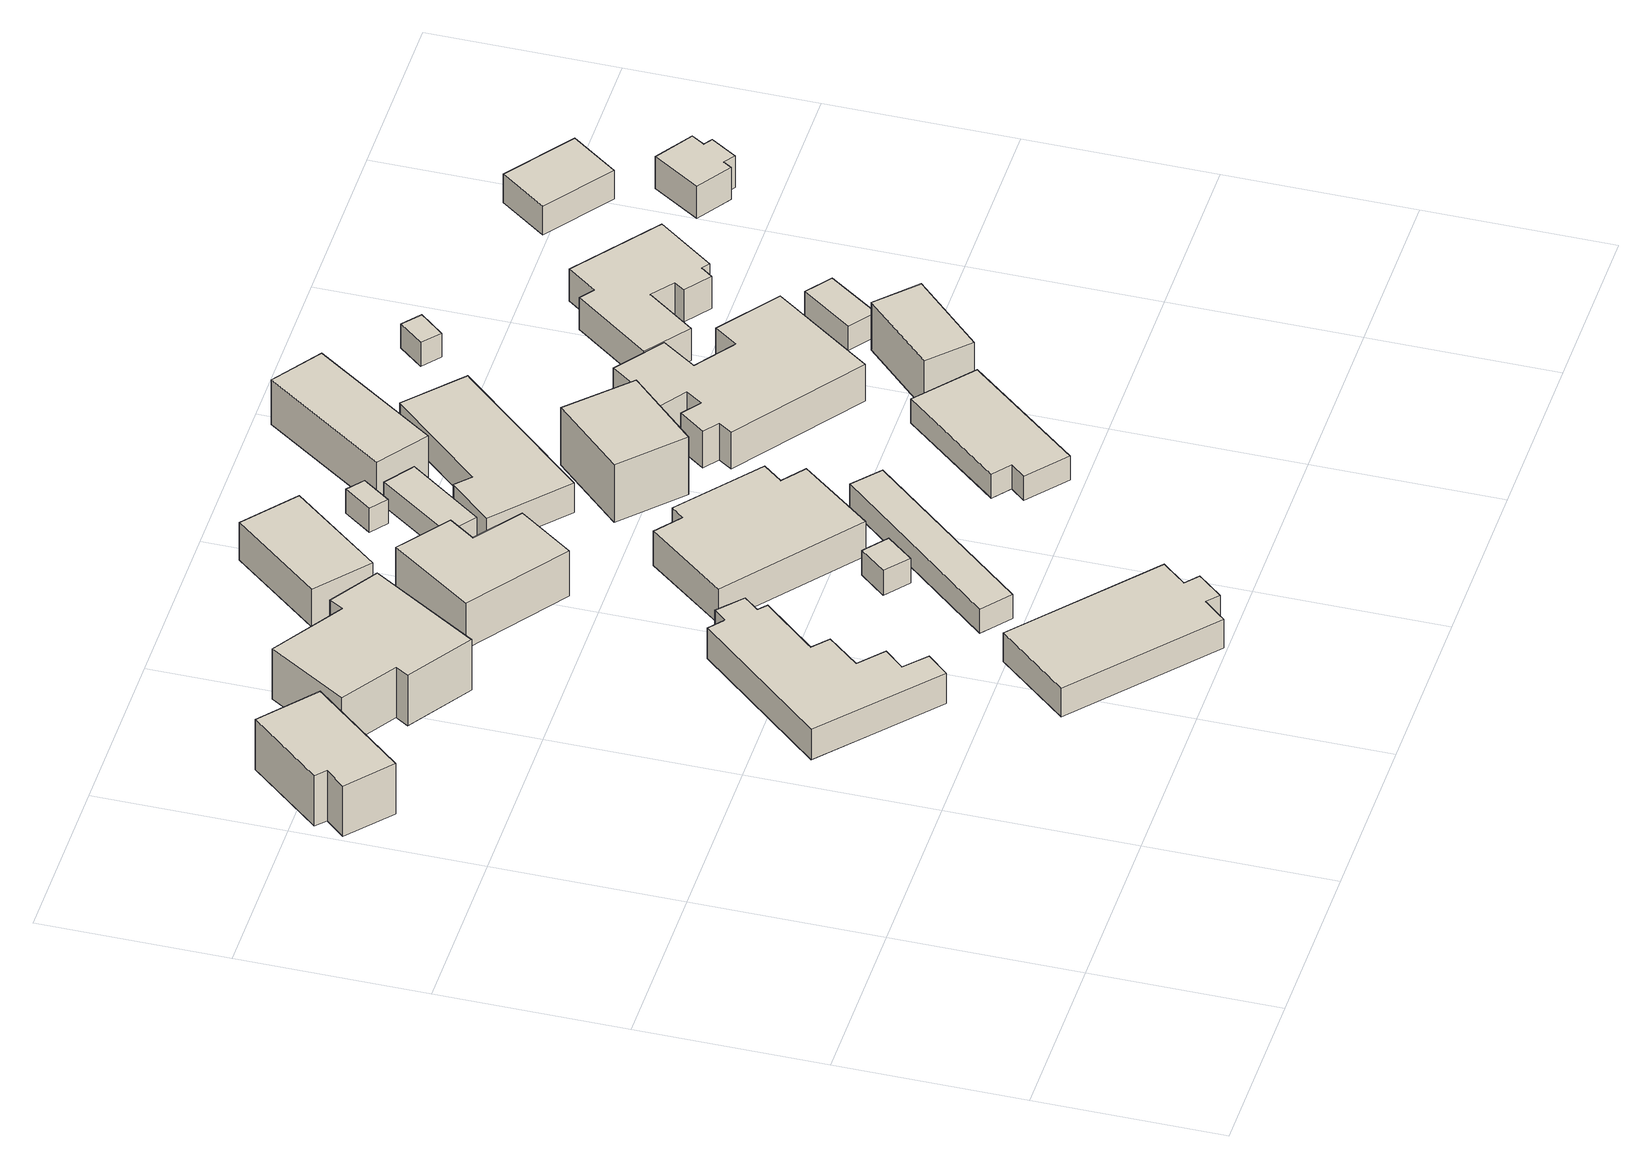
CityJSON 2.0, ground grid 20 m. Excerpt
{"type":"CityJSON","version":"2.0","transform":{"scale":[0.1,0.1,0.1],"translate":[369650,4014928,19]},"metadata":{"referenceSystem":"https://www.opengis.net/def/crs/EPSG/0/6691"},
"CityObjects":{
"building1":{"type":"Building","attributes":{"枝番":1,"利根川水系渡良瀬川洪水浸水想定区域（計画規模）.規模":"L1","利根川水系渡良瀬川洪水浸水想定区域（計画規模）.浸水ランク":"2","利根川水系渡良瀬川洪水浸水想定区域（計画規模）.浸水深":1.41,"利根川水系渡良瀬川洪水浸水想定区域（計画規模）.継続時間":9.2,"利根川水系渡良瀬川洪水浸水想定区域（想定最大規模）.規模":"L2","利根川水系渡良瀬川洪水浸水想定区域（想定最大規模）.浸水ランク":"2","利根川水系渡良瀬川洪水浸水想定区域（想定最大規模）.浸水深":2.98,"利根川水系渡良瀬川洪水浸水想定区域（想定最大規模）.継続時間":25.9,"利根川水系矢場川洪水浸水想定区域（想定最大規模）.規模":"L2","利根川水系矢場川洪水浸水想定区域（想定最大規模）.浸水ランク":"1","利根川水系矢場川洪水浸水想定区域（想定最大規模）.浸水深":0.48,"利根川水系矢場川洪水浸水想定区域（想定最大規模）.継続時間":11.1,"利根川水系多々良川洪水浸水想定区域（計画規模）.規模":"L1","利根川水系多々良川洪水浸水想定区域（計画規模）.浸水ランク":"1","利根川水系多々良川洪水浸水想定区域（計画規模）.浸水深":0.03,"利根川水系多々良川洪水浸水想定区域（想定最大規模）.規模":"L2","利根川水系多々良川洪水浸水想定区域（想定最大規模）.浸水ランク":"1","利根川水系多々良川洪水浸水想定区域（想定最大規模）.浸水深":0.28,"利根川水系多々良川洪水浸水想定区域（想定最大規模）.継続時間":7.3,"利根川水系利根川洪水浸水想定区域（想定最大規模）.規模":"L2","利根川水系利根川洪水浸水想定区域（想定最大規模）.浸水ランク":"2","利根川水系利根川洪水浸水想定区域（想定最大規模）.浸水深":1.24,"usage":"411","measuredHeight":7.4,"BuildingDetails.prefecture":"10","BuildingDetails.city":"10207","BuildingDetails.surveyYear":2016},"geometry":[{"type":"Solid","lod":"1","boundaries":[[[[0,1,2,3,4,5]],[[4,6,7,5]],[[3,8,6,4]],[[2,9,8,3]],[[1,10,9,2]],[[0,11,10,1]],[[5,7,11,0]],[[6,8,9,10,11,7]]]]}]},
"building2":{"type":"Building","attributes":{"枝番":1,"利根川水系渡良瀬川洪水浸水想定区域（計画規模）.規模":"L1","利根川水系渡良瀬川洪水浸水想定区域（計画規模）.浸水ランク":"2","利根川水系渡良瀬川洪水浸水想定区域（計画規模）.浸水深":1.93,"利根川水系渡良瀬川洪水浸水想定区域（計画規模）.継続時間":17.1,"利根川水系渡良瀬川洪水浸水想定区域（想定最大規模）.規模":"L2","利根川水系渡良瀬川洪水浸水想定区域（想定最大規模）.浸水ランク":"3","利根川水系渡良瀬川洪水浸水想定区域（想定最大規模）.浸水深":3.26,"利根川水系渡良瀬川洪水浸水想定区域（想定最大規模）.継続時間":42,"利根川水系矢場川洪水浸水想定区域（想定最大規模）.規模":"L2","利根川水系矢場川洪水浸水想定区域（想定最大規模）.浸水ランク":"2","利根川水系矢場川洪水浸水想定区域（想定最大規模）.浸水深":0.78,"利根川水系矢場川洪水浸水想定区域（想定最大規模）.継続時間":23.9,"利根川水系多々良川洪水浸水想定区域（計画規模）.規模":"L1","利根川水系多々良川洪水浸水想定区域（計画規模）.浸水ランク":"1","利根川水系多々良川洪水浸水想定区域（計画規模）.浸水深":0.13,"利根川水系多々良川洪水浸水想定区域（計画規模）.継続時間":9.9,"利根川水系多々良川洪水浸水想定区域（想定最大規模）.規模":"L2","利根川水系多々良川洪水浸水想定区域（想定最大規模）.浸水ランク":"2","利根川水系多々良川洪水浸水想定区域（想定最大規模）.浸水深":0.58,"利根川水系多々良川洪水浸水想定区域（想定最大規模）.継続時間":21.6,"利根川水系利根川洪水浸水想定区域（想定最大規模）.規模":"L2","利根川水系利根川洪水浸水想定区域（想定最大規模）.浸水ランク":"2","利根川水系利根川洪水浸水想定区域（想定最大規模）.浸水深":1.44,"usage":"411","measuredHeight":6.5,"BuildingDetails.prefecture":"10","BuildingDetails.city":"10207","BuildingDetails.surveyYear":2016},"geometry":[{"type":"Solid","lod":"1","boundaries":[[[[12,13,14,15,16,17,18,19,20,21,22,23,24,25]],[[24,26,27,25]],[[23,28,26,24]],[[22,29,28,23]],[[21,30,29,22]],[[20,31,30,21]],[[19,32,31,20]],[[18,33,32,19]],[[17,34,33,18]],[[16,35,34,17]],[[15,36,35,16]],[[14,37,36,15]],[[13,38,37,14]],[[12,39,38,13]],[[25,27,39,12]],[[26,28,29,30,31,32,33,34,35,36,37,38,39,27]]]]}]},
"building3":{"type":"Building","attributes":{"枝番":1,"利根川水系渡良瀬川洪水浸水想定区域（計画規模）.規模":"L1","利根川水系渡良瀬川洪水浸水想定区域（計画規模）.浸水ランク":"2","利根川水系渡良瀬川洪水浸水想定区域（計画規模）.浸水深":1.58,"利根川水系渡良瀬川洪水浸水想定区域（計画規模）.継続時間":9.2,"利根川水系渡良瀬川洪水浸水想定区域（想定最大規模）.規模":"L2","利根川水系渡良瀬川洪水浸水想定区域（想定最大規模）.浸水ランク":"2","利根川水系渡良瀬川洪水浸水想定区域（想定最大規模）.浸水深":2.97,"利根川水系渡良瀬川洪水浸水想定区域（想定最大規模）.継続時間":25.9,"利根川水系矢場川洪水浸水想定区域（想定最大規模）.規模":"L2","利根川水系矢場川洪水浸水想定区域（想定最大規模）.浸水ランク":"1","利根川水系矢場川洪水浸水想定区域（想定最大規模）.浸水深":0.48,"利根川水系矢場川洪水浸水想定区域（想定最大規模）.継続時間":11.1,"利根川水系多々良川洪水浸水想定区域（計画規模）.規模":"L1","利根川水系多々良川洪水浸水想定区域（計画規模）.浸水ランク":"1","利根川水系多々良川洪水浸水想定区域（計画規模）.浸水深":0.13,"利根川水系多々良川洪水浸水想定区域（想定最大規模）.規模":"L2","利根川水系多々良川洪水浸水想定区域（想定最大規模）.浸水ランク":"1","利根川水系多々良川洪水浸水想定区域（想定最大規模）.浸水深":0.28,"利根川水系多々良川洪水浸水想定区域（想定最大規模）.継続時間":7.3,"利根川水系利根川洪水浸水想定区域（想定最大規模）.規模":"L2","利根川水系利根川洪水浸水想定区域（想定最大規模）.浸水ランク":"2","利根川水系利根川洪水浸水想定区域（想定最大規模）.浸水深":1.14,"usage":"411","measuredHeight":7.8,"BuildingDetails.prefecture":"10","BuildingDetails.city":"10207","BuildingDetails.surveyYear":2016},"geometry":[{"type":"Solid","lod":"1","boundaries":[[[[40,41,42,43,44,45,46,47]],[[46,48,49,47]],[[45,50,48,46]],[[44,51,50,45]],[[43,52,51,44]],[[42,53,52,43]],[[41,54,53,42]],[[40,55,54,41]],[[47,49,55,40]],[[48,50,51,52,53,54,55,49]]]]}]},
"building4":{"type":"Building","attributes":{"枝番":1,"利根川水系渡良瀬川洪水浸水想定区域（計画規模）.規模":"L1","利根川水系渡良瀬川洪水浸水想定区域（計画規模）.浸水ランク":"2","利根川水系渡良瀬川洪水浸水想定区域（計画規模）.浸水深":2.02,"利根川水系渡良瀬川洪水浸水想定区域（計画規模）.継続時間":17.1,"利根川水系渡良瀬川洪水浸水想定区域（想定最大規模）.規模":"L2","利根川水系渡良瀬川洪水浸水想定区域（想定最大規模）.浸水ランク":"3","利根川水系渡良瀬川洪水浸水想定区域（想定最大規模）.浸水深":3.45,"利根川水系渡良瀬川洪水浸水想定区域（想定最大規模）.継続時間":42,"利根川水系矢場川洪水浸水想定区域（想定最大規模）.規模":"L2","利根川水系矢場川洪水浸水想定区域（想定最大規模）.浸水ランク":"2","利根川水系矢場川洪水浸水想定区域（想定最大規模）.浸水深":0.98,"利根川水系矢場川洪水浸水想定区域（想定最大規模）.継続時間":23.9,"利根川水系多々良川洪水浸水想定区域（計画規模）.規模":"L1","利根川水系多々良川洪水浸水想定区域（計画規模）.浸水ランク":"1","利根川水系多々良川洪水浸水想定区域（計画規模）.浸水深":0.33,"利根川水系多々良川洪水浸水想定区域（計画規模）.継続時間":9.9,"利根川水系多々良川洪水浸水想定区域（想定最大規模）.規模":"L2","利根川水系多々良川洪水浸水想定区域（想定最大規模）.浸水ランク":"2","利根川水系多々良川洪水浸水想定区域（想定最大規模）.浸水深":0.79,"利根川水系多々良川洪水浸水想定区域（想定最大規模）.継続時間":21.6,"利根川水系利根川洪水浸水想定区域（想定最大規模）.規模":"L2","利根川水系利根川洪水浸水想定区域（想定最大規模）.浸水ランク":"2","利根川水系利根川洪水浸水想定区域（想定最大規模）.浸水深":1.74,"usage":"451","measuredHeight":4.9,"BuildingDetails.prefecture":"10","BuildingDetails.city":"10207","BuildingDetails.surveyYear":2016},"geometry":[{"type":"Solid","lod":"1","boundaries":[[[[56,57,58,59,60,61,62,63]],[[62,64,65,63]],[[61,66,64,62]],[[60,67,66,61]],[[59,68,67,60]],[[58,69,68,59]],[[57,70,69,58]],[[56,71,70,57]],[[63,65,71,56]],[[64,66,67,68,69,70,71,65]]]]}]},
"building5":{"type":"Building","attributes":{"枝番":1,"利根川水系渡良瀬川洪水浸水想定区域（計画規模）.規模":"L1","利根川水系渡良瀬川洪水浸水想定区域（計画規模）.浸水ランク":"2","利根川水系渡良瀬川洪水浸水想定区域（計画規模）.浸水深":1.68,"利根川水系渡良瀬川洪水浸水想定区域（計画規模）.継続時間":8.1,"利根川水系渡良瀬川洪水浸水想定区域（想定最大規模）.規模":"L2","利根川水系渡良瀬川洪水浸水想定区域（想定最大規模）.浸水ランク":"3","利根川水系渡良瀬川洪水浸水想定区域（想定最大規模）.浸水深":3.07,"利根川水系渡良瀬川洪水浸水想定区域（想定最大規模）.継続時間":22.2,"利根川水系矢場川洪水浸水想定区域（想定最大規模）.規模":"L2","利根川水系矢場川洪水浸水想定区域（想定最大規模）.浸水ランク":"2","利根川水系矢場川洪水浸水想定区域（想定最大規模）.浸水深":0.57,"利根川水系矢場川洪水浸水想定区域（想定最大規模）.継続時間":8.1,"利根川水系多々良川洪水浸水想定区域（計画規模）.規模":"L1","利根川水系多々良川洪水浸水想定区域（想定最大規模）.規模":"L2","利根川水系多々良川洪水浸水想定区域（想定最大規模）.浸水ランク":"1","利根川水系多々良川洪水浸水想定区域（想定最大規模）.浸水深":0.39,"利根川水系多々良川洪水浸水想定区域（想定最大規模）.継続時間":1.5,"利根川水系利根川洪水浸水想定区域（想定最大規模）.規模":"L2","利根川水系利根川洪水浸水想定区域（想定最大規模）.浸水ランク":"2","利根川水系利根川洪水浸水想定区域（想定最大規模）.浸水深":1.04,"BuildingDetails.prefecture":"10","BuildingDetails.city":"10207"},"geometry":[{"type":"Solid","lod":"1","boundaries":[[[[72,73,74,75]],[[74,76,77,75]],[[73,78,76,74]],[[72,79,78,73]],[[75,77,79,72]],[[76,78,79,77]]]]}]},
"building6":{"type":"Building","attributes":{"枝番":1,"利根川水系渡良瀬川洪水浸水想定区域（計画規模）.規模":"L1","利根川水系渡良瀬川洪水浸水想定区域（計画規模）.浸水ランク":"2","利根川水系渡良瀬川洪水浸水想定区域（計画規模）.浸水深":1.82,"利根川水系渡良瀬川洪水浸水想定区域（計画規模）.継続時間":8.1,"利根川水系渡良瀬川洪水浸水想定区域（想定最大規模）.規模":"L2","利根川水系渡良瀬川洪水浸水想定区域（想定最大規模）.浸水ランク":"3","利根川水系渡良瀬川洪水浸水想定区域（想定最大規模）.浸水深":3.17,"利根川水系渡良瀬川洪水浸水想定区域（想定最大規模）.継続時間":22.2,"利根川水系矢場川洪水浸水想定区域（想定最大規模）.規模":"L2","利根川水系矢場川洪水浸水想定区域（想定最大規模）.浸水ランク":"2","利根川水系矢場川洪水浸水想定区域（想定最大規模）.浸水深":0.68,"利根川水系矢場川洪水浸水想定区域（想定最大規模）.継続時間":8.1,"利根川水系多々良川洪水浸水想定区域（計画規模）.規模":"L1","利根川水系多々良川洪水浸水想定区域（計画規模）.浸水ランク":"1","利根川水系多々良川洪水浸水想定区域（計画規模）.浸水深":0.03,"利根川水系多々良川洪水浸水想定区域（想定最大規模）.規模":"L2","利根川水系多々良川洪水浸水想定区域（想定最大規模）.浸水ランク":"1","利根川水系多々良川洪水浸水想定区域（想定最大規模）.浸水深":0.49,"利根川水系多々良川洪水浸水想定区域（想定最大規模）.継続時間":1.5,"利根川水系利根川洪水浸水想定区域（想定最大規模）.規模":"L2","利根川水系利根川洪水浸水想定区域（想定最大規模）.浸水ランク":"2","利根川水系利根川洪水浸水想定区域（想定最大規模）.浸水深":1.24,"usage":"451","measuredHeight":6.2,"BuildingDetails.prefecture":"10","BuildingDetails.city":"10207","BuildingDetails.surveyYear":2016},"geometry":[{"type":"Solid","lod":"1","boundaries":[[[[80,81,82,83,84,85]],[[84,86,87,85]],[[83,88,86,84]],[[82,89,88,83]],[[81,90,89,82]],[[80,91,90,81]],[[85,87,91,80]],[[86,88,89,90,91,87]]]]}]},
"building7":{"type":"Building","attributes":{"枝番":1,"利根川水系渡良瀬川洪水浸水想定区域（計画規模）.規模":"L1","利根川水系渡良瀬川洪水浸水想定区域（計画規模）.浸水ランク":"2","利根川水系渡良瀬川洪水浸水想定区域（計画規模）.浸水深":2.33,"利根川水系渡良瀬川洪水浸水想定区域（計画規模）.継続時間":17.1,"利根川水系渡良瀬川洪水浸水想定区域（想定最大規模）.規模":"L2","利根川水系渡良瀬川洪水浸水想定区域（想定最大規模）.浸水ランク":"3","利根川水系渡良瀬川洪水浸水想定区域（想定最大規模）.浸水深":3.55,"利根川水系渡良瀬川洪水浸水想定区域（想定最大規模）.継続時間":42,"利根川水系矢場川洪水浸水想定区域（想定最大規模）.規模":"L2","利根川水系矢場川洪水浸水想定区域（想定最大規模）.浸水ランク":"2","利根川水系矢場川洪水浸水想定区域（想定最大規模）.浸水深":1.08,"利根川水系矢場川洪水浸水想定区域（想定最大規模）.継続時間":23.9,"利根川水系多々良川洪水浸水想定区域（計画規模）.規模":"L1","利根川水系多々良川洪水浸水想定区域（計画規模）.浸水ランク":"1","利根川水系多々良川洪水浸水想定区域（計画規模）.浸水深":0.43,"利根川水系多々良川洪水浸水想定区域（計画規模）.継続時間":9.9,"利根川水系多々良川洪水浸水想定区域（想定最大規模）.規模":"L2","利根川水系多々良川洪水浸水想定区域（想定最大規模）.浸水ランク":"2","利根川水系多々良川洪水浸水想定区域（想定最大規模）.浸水深":0.89,"利根川水系多々良川洪水浸水想定区域（想定最大規模）.継続時間":21.6,"利根川水系利根川洪水浸水想定区域（想定最大規模）.規模":"L2","利根川水系利根川洪水浸水想定区域（想定最大規模）.浸水ランク":"2","利根川水系利根川洪水浸水想定区域（想定最大規模）.浸水深":1.44,"usage":"411","measuredHeight":3.3,"BuildingDetails.prefecture":"10","BuildingDetails.city":"10207","BuildingDetails.surveyYear":2016},"geometry":[{"type":"Solid","lod":"1","boundaries":[[[[92,93,94,95]],[[94,96,97,95]],[[93,98,96,94]],[[92,99,98,93]],[[95,97,99,92]],[[96,98,99,97]]]]}]},
"building8":{"type":"Building","attributes":{"枝番":1,"利根川水系渡良瀬川洪水浸水想定区域（計画規模）.規模":"L1","利根川水系渡良瀬川洪水浸水想定区域（計画規模）.浸水ランク":"2","利根川水系渡良瀬川洪水浸水想定区域（計画規模）.浸水深":1.57,"利根川水系渡良瀬川洪水浸水想定区域（計画規模）.継続時間":7.4,"利根川水系渡良瀬川洪水浸水想定区域（想定最大規模）.規模":"L2","利根川水系渡良瀬川洪水浸水想定区域（想定最大規模）.浸水ランク":"2","利根川水系渡良瀬川洪水浸水想定区域（想定最大規模）.浸水深":2.97,"利根川水系渡良瀬川洪水浸水想定区域（想定最大規模）.継続時間":20.6,"利根川水系矢場川洪水浸水想定区域（想定最大規模）.規模":"L2","利根川水系矢場川洪水浸水想定区域（想定最大規模）.浸水ランク":"1","利根川水系矢場川洪水浸水想定区域（想定最大規模）.浸水深":0.48,"利根川水系矢場川洪水浸水想定区域（想定最大規模）.継続時間":5.3,"利根川水系多々良川洪水浸水想定区域（計画規模）.規模":"L1","利根川水系多々良川洪水浸水想定区域（想定最大規模）.規模":"L2","利根川水系多々良川洪水浸水想定区域（想定最大規模）.浸水ランク":"1","利根川水系多々良川洪水浸水想定区域（想定最大規模）.浸水深":0.28,"利根川水系利根川洪水浸水想定区域（想定最大規模）.規模":"L2","利根川水系利根川洪水浸水想定区域（想定最大規模）.浸水ランク":"2","利根川水系利根川洪水浸水想定区域（想定最大規模）.浸水深":1.14,"usage":"411","measuredHeight":6.2,"BuildingDetails.prefecture":"10","BuildingDetails.city":"10207","BuildingDetails.surveyYear":2016},"geometry":[{"type":"Solid","lod":"1","boundaries":[[[[100,101,102,103]],[[102,104,105,103]],[[101,106,104,102]],[[100,107,106,101]],[[103,105,107,100]],[[104,106,107,105]]]]}]},
"building9":{"type":"Building","attributes":{"枝番":1,"利根川水系渡良瀬川洪水浸水想定区域（計画規模）.規模":"L1","利根川水系渡良瀬川洪水浸水想定区域（計画規模）.浸水ランク":"2","利根川水系渡良瀬川洪水浸水想定区域（計画規模）.浸水深":2,"利根川水系渡良瀬川洪水浸水想定区域（計画規模）.継続時間":6.3,"利根川水系渡良瀬川洪水浸水想定区域（想定最大規模）.規模":"L2","利根川水系渡良瀬川洪水浸水想定区域（想定最大規模）.浸水ランク":"3","利根川水系渡良瀬川洪水浸水想定区域（想定最大規模）.浸水深":3.35,"利根川水系渡良瀬川洪水浸水想定区域（想定最大規模）.継続時間":17.8,"利根川水系矢場川洪水浸水想定区域（想定最大規模）.規模":"L2","利根川水系矢場川洪水浸水想定区域（想定最大規模）.浸水ランク":"2","利根川水系矢場川洪水浸水想定区域（想定最大規模）.浸水深":0.88,"利根川水系多々良川洪水浸水想定区域（計画規模）.規模":"L1","利根川水系多々良川洪水浸水想定区域（計画規模）.浸水ランク":"1","利根川水系多々良川洪水浸水想定区域（計画規模）.浸水深":0.23,"利根川水系多々良川洪水浸水想定区域（計画規模）.継続時間":9.9,"利根川水系多々良川洪水浸水想定区域（想定最大規模）.規模":"L2","利根川水系多々良川洪水浸水想定区域（想定最大規模）.浸水ランク":"2","利根川水系多々良川洪水浸水想定区域（想定最大規模）.浸水深":0.69,"利根川水系利根川洪水浸水想定区域（想定最大規模）.規模":"L2","利根川水系利根川洪水浸水想定区域（想定最大規模）.浸水ランク":"2","利根川水系利根川洪水浸水想定区域（想定最大規模）.浸水深":1.34,"usage":"411","BuildingDetails.prefecture":"10","BuildingDetails.city":"10207","BuildingDetails.surveyYear":2016},"geometry":[{"type":"Solid","lod":"1","boundaries":[[[[108,109,110,111]],[[110,112,113,111]],[[109,114,112,110]],[[108,115,114,109]],[[111,113,115,108]],[[112,114,115,113]]]]}]},
"building10":{"type":"Building","attributes":{"枝番":1,"利根川水系渡良瀬川洪水浸水想定区域（計画規模）.規模":"L1","利根川水系渡良瀬川洪水浸水想定区域（計画規模）.浸水ランク":"2","利根川水系渡良瀬川洪水浸水想定区域（計画規模）.浸水深":2,"利根川水系渡良瀬川洪水浸水想定区域（計画規模）.継続時間":9.4,"利根川水系渡良瀬川洪水浸水想定区域（想定最大規模）.規模":"L2","利根川水系渡良瀬川洪水浸水想定区域（想定最大規模）.浸水ランク":"3","利根川水系渡良瀬川洪水浸水想定区域（想定最大規模）.浸水深":3.26,"利根川水系渡良瀬川洪水浸水想定区域（想定最大規模）.継続時間":26.3,"利根川水系矢場川洪水浸水想定区域（想定最大規模）.規模":"L2","利根川水系矢場川洪水浸水想定区域（想定最大規模）.浸水ランク":"2","利根川水系矢場川洪水浸水想定区域（想定最大規模）.浸水深":0.78,"利根川水系矢場川洪水浸水想定区域（想定最大規模）.継続時間":11.3,"利根川水系多々良川洪水浸水想定区域（計画規模）.規模":"L1","利根川水系多々良川洪水浸水想定区域（計画規模）.浸水ランク":"1","利根川水系多々良川洪水浸水想定区域（計画規模）.浸水深":0.13,"利根川水系多々良川洪水浸水想定区域（想定最大規模）.規模":"L2","利根川水系多々良川洪水浸水想定区域（想定最大規模）.浸水ランク":"2","利根川水系多々良川洪水浸水想定区域（想定最大規模）.浸水深":0.58,"利根川水系多々良川洪水浸水想定区域（想定最大規模）.継続時間":7.7,"利根川水系利根川洪水浸水想定区域（想定最大規模）.規模":"L2","利根川水系利根川洪水浸水想定区域（想定最大規模）.浸水ランク":"2","利根川水系利根川洪水浸水想定区域（想定最大規模）.浸水深":1.34,"usage":"411","measuredHeight":6,"BuildingDetails.prefecture":"10","BuildingDetails.city":"10207","BuildingDetails.surveyYear":2016},"geometry":[{"type":"Solid","lod":"1","boundaries":[[[[116,117,118,119,120,121,122,123]],[[122,124,125,123]],[[121,126,124,122]],[[120,127,126,121]],[[119,128,127,120]],[[118,129,128,119]],[[117,130,129,118]],[[116,131,130,117]],[[123,125,131,116]],[[124,126,127,128,129,130,131,125]]]]}]},
"building11":{"type":"Building","attributes":{"枝番":1,"利根川水系渡良瀬川洪水浸水想定区域（計画規模）.規模":"L1","利根川水系渡良瀬川洪水浸水想定区域（計画規模）.浸水ランク":"2","利根川水系渡良瀬川洪水浸水想定区域（計画規模）.浸水深":1.64,"利根川水系渡良瀬川洪水浸水想定区域（計画規模）.継続時間":8.1,"利根川水系渡良瀬川洪水浸水想定区域（想定最大規模）.規模":"L2","利根川水系渡良瀬川洪水浸水想定区域（想定最大規模）.浸水ランク":"2","利根川水系渡良瀬川洪水浸水想定区域（想定最大規模）.浸水深":2.96,"利根川水系渡良瀬川洪水浸水想定区域（想定最大規模）.継続時間":22.2,"利根川水系矢場川洪水浸水想定区域（想定最大規模）.規模":"L2","利根川水系矢場川洪水浸水想定区域（想定最大規模）.浸水ランク":"1","利根川水系矢場川洪水浸水想定区域（想定最大規模）.浸水深":0.48,"利根川水系矢場川洪水浸水想定区域（想定最大規模）.継続時間":8.1,"利根川水系多々良川洪水浸水想定区域（計画規模）.規模":"L1","利根川水系多々良川洪水浸水想定区域（想定最大規模）.規模":"L2","利根川水系多々良川洪水浸水想定区域（想定最大規模）.浸水ランク":"1","利根川水系多々良川洪水浸水想定区域（想定最大規模）.浸水深":0.28,"利根川水系多々良川洪水浸水想定区域（想定最大規模）.継続時間":1.5,"利根川水系利根川洪水浸水想定区域（想定最大規模）.規模":"L2","利根川水系利根川洪水浸水想定区域（想定最大規模）.浸水ランク":"2","利根川水系利根川洪水浸水想定区域（想定最大規模）.浸水深":1.04,"usage":"411","measuredHeight":3.1,"BuildingDetails.prefecture":"10","BuildingDetails.city":"10207","BuildingDetails.surveyYear":2016},"geometry":[{"type":"Solid","lod":"1","boundaries":[[[[132,133,134,135]],[[134,136,137,135]],[[133,138,136,134]],[[132,139,138,133]],[[135,137,139,132]],[[136,138,139,137]]]]}]},
"building12":{"type":"Building","attributes":{"枝番":1,"利根川水系渡良瀬川洪水浸水想定区域（計画規模）.規模":"L1","利根川水系渡良瀬川洪水浸水想定区域（計画規模）.浸水ランク":"2","利根川水系渡良瀬川洪水浸水想定区域（計画規模）.浸水深":1.93,"利根川水系渡良瀬川洪水浸水想定区域（計画規模）.継続時間":7.4,"利根川水系渡良瀬川洪水浸水想定区域（想定最大規模）.規模":"L2","利根川水系渡良瀬川洪水浸水想定区域（想定最大規模）.浸水ランク":"3","利根川水系渡良瀬川洪水浸水想定区域（想定最大規模）.浸水深":3.26,"利根川水系渡良瀬川洪水浸水想定区域（想定最大規模）.継続時間":20.6,"利根川水系矢場川洪水浸水想定区域（想定最大規模）.規模":"L2","利根川水系矢場川洪水浸水想定区域（想定最大規模）.浸水ランク":"2","利根川水系矢場川洪水浸水想定区域（想定最大規模）.浸水深":0.78,"利根川水系矢場川洪水浸水想定区域（想定最大規模）.継続時間":5.3,"利根川水系多々良川洪水浸水想定区域（想定最大規模）.規模":"L2","利根川水系多々良川洪水浸水想定区域（想定最大規模）.浸水ランク":"2","利根川水系多々良川洪水浸水想定区域（想定最大規模）.浸水深":0.58,"利根川水系利根川洪水浸水想定区域（想定最大規模）.規模":"L2","利根川水系利根川洪水浸水想定区域（想定最大規模）.浸水ランク":"2","利根川水系利根川洪水浸水想定区域（想定最大規模）.浸水深":1.34,"usage":"411","BuildingDetails.prefecture":"10","BuildingDetails.city":"10207","BuildingDetails.surveyYear":2016},"geometry":[{"type":"Solid","lod":"1","boundaries":[[[[140,141,142,143]],[[142,144,145,143]],[[141,146,144,142]],[[140,147,146,141]],[[143,145,147,140]],[[144,146,147,145]]]]}]},
"building13":{"type":"Building","attributes":{"枝番":1,"利根川水系渡良瀬川洪水浸水想定区域（計画規模）.規模":"L1","利根川水系渡良瀬川洪水浸水想定区域（計画規模）.浸水ランク":"2","利根川水系渡良瀬川洪水浸水想定区域（計画規模）.浸水深":1.87,"利根川水系渡良瀬川洪水浸水想定区域（計画規模）.継続時間":7.7,"利根川水系渡良瀬川洪水浸水想定区域（想定最大規模）.規模":"L2","利根川水系渡良瀬川洪水浸水想定区域（想定最大規模）.浸水ランク":"3","利根川水系渡良瀬川洪水浸水想定区域（想定最大規模）.浸水深":3.16,"利根川水系渡良瀬川洪水浸水想定区域（想定最大規模）.継続時間":20.9,"利根川水系矢場川洪水浸水想定区域（想定最大規模）.規模":"L2","利根川水系矢場川洪水浸水想定区域（想定最大規模）.浸水ランク":"2","利根川水系矢場川洪水浸水想定区域（想定最大規模）.浸水深":0.68,"利根川水系矢場川洪水浸水想定区域（想定最大規模）.継続時間":5.8,"利根川水系多々良川洪水浸水想定区域（計画規模）.規模":"L1","利根川水系多々良川洪水浸水想定区域（想定最大規模）.規模":"L2","利根川水系多々良川洪水浸水想定区域（想定最大規模）.浸水ランク":"1","利根川水系多々良川洪水浸水想定区域（想定最大規模）.浸水深":0.49,"利根川水系利根川洪水浸水想定区域（想定最大規模）.規模":"L2","利根川水系利根川洪水浸水想定区域（想定最大規模）.浸水ランク":"2","利根川水系利根川洪水浸水想定区域（想定最大規模）.浸水深":0.837,"usage":"411","measuredHeight":8,"BuildingDetails.prefecture":"10","BuildingDetails.city":"10207","BuildingDetails.surveyYear":2016},"geometry":[{"type":"Solid","lod":"1","boundaries":[[[[148,149,150,151]],[[150,152,153,151]],[[149,154,152,150]],[[148,155,154,149]],[[151,153,155,148]],[[152,154,155,153]]]]}]},
"building14":{"type":"Building","attributes":{"枝番":1,"利根川水系渡良瀬川洪水浸水想定区域（計画規模）.規模":"L1","利根川水系渡良瀬川洪水浸水想定区域（計画規模）.浸水ランク":"2","利根川水系渡良瀬川洪水浸水想定区域（計画規模）.浸水深":1.77,"利根川水系渡良瀬川洪水浸水想定区域（計画規模）.継続時間":7.7,"利根川水系渡良瀬川洪水浸水想定区域（想定最大規模）.規模":"L2","利根川水系渡良瀬川洪水浸水想定区域（想定最大規模）.浸水ランク":"3","利根川水系渡良瀬川洪水浸水想定区域（想定最大規模）.浸水深":3.06,"利根川水系渡良瀬川洪水浸水想定区域（想定最大規模）.継続時間":20.9,"利根川水系矢場川洪水浸水想定区域（想定最大規模）.規模":"L2","利根川水系矢場川洪水浸水想定区域（想定最大規模）.浸水ランク":"2","利根川水系矢場川洪水浸水想定区域（想定最大規模）.浸水深":0.57,"利根川水系矢場川洪水浸水想定区域（想定最大規模）.継続時間":5.8,"利根川水系多々良川洪水浸水想定区域（計画規模）.規模":"L1","利根川水系多々良川洪水浸水想定区域（想定最大規模）.規模":"L2","利根川水系多々良川洪水浸水想定区域（想定最大規模）.浸水ランク":"1","利根川水系多々良川洪水浸水想定区域（想定最大規模）.浸水深":0.39,"利根川水系利根川洪水浸水想定区域（想定最大規模）.規模":"L2","利根川水系利根川洪水浸水想定区域（想定最大規模）.浸水ランク":"2","利根川水系利根川洪水浸水想定区域（想定最大規模）.浸水深":1.14,"usage":"411","measuredHeight":4.2,"BuildingDetails.prefecture":"10","BuildingDetails.city":"10207","BuildingDetails.surveyYear":2016},"geometry":[{"type":"Solid","lod":"1","boundaries":[[[[156,157,158,159,160,161]],[[160,162,163,161]],[[159,164,162,160]],[[158,165,164,159]],[[157,166,165,158]],[[156,167,166,157]],[[161,163,167,156]],[[162,164,165,166,167,163]]]]}]},
"building15":{"type":"Building","attributes":{"枝番":1,"利根川水系渡良瀬川洪水浸水想定区域（計画規模）.規模":"L1","利根川水系渡良瀬川洪水浸水想定区域（計画規模）.浸水ランク":"2","利根川水系渡良瀬川洪水浸水想定区域（計画規模）.浸水深":1.56,"利根川水系渡良瀬川洪水浸水想定区域（計画規模）.継続時間":6.4,"利根川水系渡良瀬川洪水浸水想定区域（想定最大規模）.規模":"L2","利根川水系渡良瀬川洪水浸水想定区域（想定最大規模）.浸水ランク":"2","利根川水系渡良瀬川洪水浸水想定区域（想定最大規模）.浸水深":2.86,"利根川水系渡良瀬川洪水浸水想定区域（想定最大規模）.継続時間":18,"利根川水系矢場川洪水浸水想定区域（想定最大規模）.規模":"L2","利根川水系矢場川洪水浸水想定区域（想定最大規模）.浸水ランク":"1","利根川水系矢場川洪水浸水想定区域（想定最大規模）.浸水深":0.38,"利根川水系多々良川洪水浸水想定区域（計画規模）.規模":"L1","利根川水系多々良川洪水浸水想定区域（想定最大規模）.規模":"L2","利根川水系多々良川洪水浸水想定区域（想定最大規模）.浸水ランク":"1","利根川水系多々良川洪水浸水想定区域（想定最大規模）.浸水深":0.19,"利根川水系利根川洪水浸水想定区域（想定最大規模）.規模":"L2","利根川水系利根川洪水浸水想定区域（想定最大規模）.浸水ランク":"2","利根川水系利根川洪水浸水想定区域（想定最大規模）.浸水深":1.04,"usage":"411","measuredHeight":6.2,"BuildingDetails.prefecture":"10","BuildingDetails.city":"10207","BuildingDetails.surveyYear":2016},"geometry":[{"type":"Solid","lod":"1","boundaries":[[[[168,169,170,171]],[[170,172,173,171]],[[169,174,172,170]],[[168,175,174,169]],[[171,173,175,168]],[[172,174,175,173]]]]}]},
"building16":{"type":"Building","attributes":{"枝番":1,"利根川水系渡良瀬川洪水浸水想定区域（計画規模）.規模":"L1","利根川水系渡良瀬川洪水浸水想定区域（計画規模）.浸水ランク":"2","利根川水系渡良瀬川洪水浸水想定区域（計画規模）.浸水深":2.14,"利根川水系渡良瀬川洪水浸水想定区域（計画規模）.継続時間":6.3,"利根川水系渡良瀬川洪水浸水想定区域（想定最大規模）.規模":"L2","利根川水系渡良瀬川洪水浸水想定区域（想定最大規模）.浸水ランク":"3","利根川水系渡良瀬川洪水浸水想定区域（想定最大規模）.浸水深":3.35,"利根川水系渡良瀬川洪水浸水想定区域（想定最大規模）.継続時間":17.8,"利根川水系矢場川洪水浸水想定区域（想定最大規模）.規模":"L2","利根川水系矢場川洪水浸水想定区域（想定最大規模）.浸水ランク":"2","利根川水系矢場川洪水浸水想定区域（想定最大規模）.浸水深":0.88,"利根川水系多々良川洪水浸水想定区域（計画規模）.規模":"L1","利根川水系多々良川洪水浸水想定区域（計画規模）.浸水ランク":"1","利根川水系多々良川洪水浸水想定区域（計画規模）.浸水深":0.23,"利根川水系多々良川洪水浸水想定区域（想定最大規模）.規模":"L2","利根川水系多々良川洪水浸水想定区域（想定最大規模）.浸水ランク":"2","利根川水系多々良川洪水浸水想定区域（想定最大規模）.浸水深":0.69,"利根川水系利根川洪水浸水想定区域（想定最大規模）.規模":"L2","利根川水系利根川洪水浸水想定区域（想定最大規模）.浸水ランク":"2","利根川水系利根川洪水浸水想定区域（想定最大規模）.浸水深":1.44,"usage":"411","measuredHeight":4.7,"BuildingDetails.prefecture":"10","BuildingDetails.city":"10207","BuildingDetails.surveyYear":2016},"geometry":[{"type":"Solid","lod":"1","boundaries":[[[[176,177,178,179,180,181]],[[180,182,183,181]],[[179,184,182,180]],[[178,185,184,179]],[[177,186,185,178]],[[176,187,186,177]],[[181,183,187,176]],[[182,184,185,186,187,183]]]]}]},
"building17":{"type":"Building","attributes":{"枝番":1,"利根川水系渡良瀬川洪水浸水想定区域（計画規模）.規模":"L1","利根川水系渡良瀬川洪水浸水想定区域（計画規模）.浸水ランク":"2","利根川水系渡良瀬川洪水浸水想定区域（計画規模）.浸水深":2,"利根川水系渡良瀬川洪水浸水想定区域（計画規模）.継続時間":8.5,"利根川水系渡良瀬川洪水浸水想定区域（想定最大規模）.規模":"L2","利根川水系渡良瀬川洪水浸水想定区域（想定最大規模）.浸水ランク":"3","利根川水系渡良瀬川洪水浸水想定区域（想定最大規模）.浸水深":3.15,"利根川水系渡良瀬川洪水浸水想定区域（想定最大規模）.継続時間":22.8,"利根川水系矢場川洪水浸水想定区域（想定最大規模）.規模":"L2","利根川水系矢場川洪水浸水想定区域（想定最大規模）.浸水ランク":"2","利根川水系矢場川洪水浸水想定区域（想定最大規模）.浸水深":0.68,"利根川水系矢場川洪水浸水想定区域（想定最大規模）.継続時間":8.8,"利根川水系多々良川洪水浸水想定区域（計画規模）.規模":"L1","利根川水系多々良川洪水浸水想定区域（計画規模）.浸水ランク":"1","利根川水系多々良川洪水浸水想定区域（計画規模）.浸水深":0.03,"利根川水系多々良川洪水浸水想定区域（想定最大規模）.規模":"L2","利根川水系多々良川洪水浸水想定区域（想定最大規模）.浸水ランク":"1","利根川水系多々良川洪水浸水想定区域（想定最大規模）.浸水深":0.49,"利根川水系多々良川洪水浸水想定区域（想定最大規模）.継続時間":3.2,"利根川水系利根川洪水浸水想定区域（想定最大規模）.規模":"L2","利根川水系利根川洪水浸水想定区域（想定最大規模）.浸水ランク":"2","利根川水系利根川洪水浸水想定区域（想定最大規模）.浸水深":1.34,"usage":"411","measuredHeight":6.8,"BuildingDetails.prefecture":"10","BuildingDetails.city":"10207","BuildingDetails.surveyYear":2016},"geometry":[{"type":"Solid","lod":"1","boundaries":[[[[188,189,190,191,192,193,194,195,196,197,198,199,200,201]],[[200,202,203,201]],[[199,204,202,200]],[[198,205,204,199]],[[197,206,205,198]],[[196,207,206,197]],[[195,208,207,196]],[[194,209,208,195]],[[193,210,209,194]],[[192,211,210,193]],[[191,212,211,192]],[[190,213,212,191]],[[189,214,213,190]],[[188,215,214,189]],[[201,203,215,188]],[[202,204,205,206,207,208,209,210,211,212,213,214,215,203]]]]}]},
"building18":{"type":"Building","attributes":{"枝番":1,"利根川水系渡良瀬川洪水浸水想定区域（計画規模）.規模":"L1","利根川水系渡良瀬川洪水浸水想定区域（計画規模）.浸水ランク":"2","利根川水系渡良瀬川洪水浸水想定区域（計画規模）.浸水深":1.87,"利根川水系渡良瀬川洪水浸水想定区域（計画規模）.継続時間":7.8,"利根川水系渡良瀬川洪水浸水想定区域（想定最大規模）.規模":"L2","利根川水系渡良瀬川洪水浸水想定区域（想定最大規模）.浸水ランク":"3","利根川水系渡良瀬川洪水浸水想定区域（想定最大規模）.浸水深":3.05,"利根川水系渡良瀬川洪水浸水想定区域（想定最大規模）.継続時間":20.9,"利根川水系矢場川洪水浸水想定区域（想定最大規模）.規模":"L2","利根川水系矢場川洪水浸水想定区域（想定最大規模）.浸水ランク":"2","利根川水系矢場川洪水浸水想定区域（想定最大規模）.浸水深":0.57,"利根川水系矢場川洪水浸水想定区域（想定最大規模）.継続時間":5.7,"利根川水系多々良川洪水浸水想定区域（計画規模）.規模":"L1","利根川水系多々良川洪水浸水想定区域（計画規模）.浸水ランク":"1","利根川水系多々良川洪水浸水想定区域（計画規模）.浸水深":0.13,"利根川水系多々良川洪水浸水想定区域（想定最大規模）.規模":"L2","利根川水系多々良川洪水浸水想定区域（想定最大規模）.浸水ランク":"1","利根川水系多々良川洪水浸水想定区域（想定最大規模）.浸水深":0.39,"利根川水系利根川洪水浸水想定区域（想定最大規模）.規模":"L2","利根川水系利根川洪水浸水想定区域（想定最大規模）.浸水ランク":"2","利根川水系利根川洪水浸水想定区域（想定最大規模）.浸水深":1.34,"usage":"411","measuredHeight":6.5,"BuildingDetails.prefecture":"10","BuildingDetails.city":"10207","BuildingDetails.surveyYear":2016},"geometry":[{"type":"Solid","lod":"1","boundaries":[[[[216,217,218,219]],[[218,220,221,219]],[[217,222,220,218]],[[216,223,222,217]],[[219,221,223,216]],[[220,222,223,221]]]]}]},
"building19":{"type":"Building","attributes":{"枝番":1,"利根川水系渡良瀬川洪水浸水想定区域（計画規模）.規模":"L1","利根川水系渡良瀬川洪水浸水想定区域（計画規模）.浸水ランク":"2","利根川水系渡良瀬川洪水浸水想定区域（計画規模）.浸水深":1.49,"利根川水系渡良瀬川洪水浸水想定区域（計画規模）.継続時間":6.4,"利根川水系渡良瀬川洪水浸水想定区域（想定最大規模）.規模":"L2","利根川水系渡良瀬川洪水浸水想定区域（想定最大規模）.浸水ランク":"2","利根川水系渡良瀬川洪水浸水想定区域（想定最大規模）.浸水深":2.66,"利根川水系渡良瀬川洪水浸水想定区域（想定最大規模）.継続時間":18,"利根川水系矢場川洪水浸水想定区域（想定最大規模）.規模":"L2","利根川水系矢場川洪水浸水想定区域（想定最大規模）.浸水ランク":"1","利根川水系矢場川洪水浸水想定区域（想定最大規模）.浸水深":0.18,"利根川水系多々良川洪水浸水想定区域（想定最大規模）.規模":"L2","利根川水系多々良川洪水浸水想定区域（想定最大規模）.浸水ランク":"1","利根川水系多々良川洪水浸水想定区域（想定最大規模）.浸水深":0.19,"利根川水系利根川洪水浸水想定区域（想定最大規模）.規模":"L2","利根川水系利根川洪水浸水想定区域（想定最大規模）.浸水ランク":"2","利根川水系利根川洪水浸水想定区域（想定最大規模）.浸水深":0.537,"usage":"411","BuildingDetails.prefecture":"10","BuildingDetails.city":"10207","BuildingDetails.surveyYear":2016},"geometry":[{"type":"Solid","lod":"1","boundaries":[[[[224,225,226,227]],[[226,228,229,227]],[[225,230,228,226]],[[224,231,230,225]],[[227,229,231,224]],[[228,230,231,229]]]]}]},
"building20":{"type":"Building","attributes":{"枝番":1,"利根川水系渡良瀬川洪水浸水想定区域（計画規模）.規模":"L1","利根川水系渡良瀬川洪水浸水想定区域（計画規模）.浸水ランク":"2","利根川水系渡良瀬川洪水浸水想定区域（計画規模）.浸水深":2.29,"利根川水系渡良瀬川洪水浸水想定区域（計画規模）.継続時間":7.8,"利根川水系渡良瀬川洪水浸水想定区域（想定最大規模）.規模":"L2","利根川水系渡良瀬川洪水浸水想定区域（想定最大規模）.浸水ランク":"3","利根川水系渡良瀬川洪水浸水想定区域（想定最大規模）.浸水深":3.45,"利根川水系渡良瀬川洪水浸水想定区域（想定最大規模）.継続時間":20.9,"利根川水系矢場川洪水浸水想定区域（想定最大規模）.規模":"L2","利根川水系矢場川洪水浸水想定区域（想定最大規模）.浸水ランク":"2","利根川水系矢場川洪水浸水想定区域（想定最大規模）.浸水深":0.98,"利根川水系矢場川洪水浸水想定区域（想定最大規模）.継続時間":5.7,"利根川水系多々良川洪水浸水想定区域（計画規模）.規模":"L1","利根川水系多々良川洪水浸水想定区域（計画規模）.浸水ランク":"1","利根川水系多々良川洪水浸水想定区域（計画規模）.浸水深":0.33,"利根川水系多々良川洪水浸水想定区域（想定最大規模）.規模":"L2","利根川水系多々良川洪水浸水想定区域（想定最大規模）.浸水ランク":"2","利根川水系多々良川洪水浸水想定区域（想定最大規模）.浸水深":0.79,"利根川水系利根川洪水浸水想定区域（想定最大規模）.規模":"L2","利根川水系利根川洪水浸水想定区域（想定最大規模）.浸水ランク":"2","利根川水系利根川洪水浸水想定区域（想定最大規模）.浸水深":1.74,"BuildingDetails.prefecture":"10","BuildingDetails.city":"10207"},"geometry":[{"type":"Solid","lod":"1","boundaries":[[[[232,233,234,235]],[[234,236,237,235]],[[233,238,236,234]],[[232,239,238,233]],[[235,237,239,232]],[[236,238,239,237]]]]}]},
"building21":{"type":"Building","attributes":{"枝番":1,"利根川水系渡良瀬川洪水浸水想定区域（計画規模）.規模":"L1","利根川水系渡良瀬川洪水浸水想定区域（計画規模）.浸水ランク":"2","利根川水系渡良瀬川洪水浸水想定区域（計画規模）.浸水深":1.83,"利根川水系渡良瀬川洪水浸水想定区域（計画規模）.継続時間":7.9,"利根川水系渡良瀬川洪水浸水想定区域（想定最大規模）.規模":"L2","利根川水系渡良瀬川洪水浸水想定区域（想定最大規模）.浸水ランク":"2","利根川水系渡良瀬川洪水浸水想定区域（想定最大規模）.浸水深":2.96,"利根川水系渡良瀬川洪水浸水想定区域（想定最大規模）.継続時間":21.3,"利根川水系矢場川洪水浸水想定区域（想定最大規模）.規模":"L2","利根川水系矢場川洪水浸水想定区域（想定最大規模）.浸水ランク":"1","利根川水系矢場川洪水浸水想定区域（想定最大規模）.浸水深":0.48,"利根川水系矢場川洪水浸水想定区域（想定最大規模）.継続時間":6.7,"利根川水系多々良川洪水浸水想定区域（想定最大規模）.規模":"L2","利根川水系多々良川洪水浸水想定区域（想定最大規模）.浸水ランク":"1","利根川水系多々良川洪水浸水想定区域（想定最大規模）.浸水深":0.28,"利根川水系利根川洪水浸水想定区域（想定最大規模）.規模":"L2","利根川水系利根川洪水浸水想定区域（想定最大規模）.浸水ランク":"2","利根川水系利根川洪水浸水想定区域（想定最大規模）.浸水深":0.937,"usage":"411","measuredHeight":5.8,"BuildingDetails.prefecture":"10","BuildingDetails.city":"10207","BuildingDetails.surveyYear":2016},"geometry":[{"type":"Solid","lod":"1","boundaries":[[[[240,241,242,243,244,245,246,247,248,249,250,251]],[[250,252,253,251]],[[249,254,252,250]],[[248,255,254,249]],[[247,256,255,248]],[[246,257,256,247]],[[245,258,257,246]],[[244,259,258,245]],[[243,260,259,244]],[[242,261,260,243]],[[241,262,261,242]],[[240,263,262,241]],[[251,253,263,240]],[[252,254,255,256,257,258,259,260,261,262,263,253]]]]}]},
"building22":{"type":"Building","attributes":{"枝番":1,"利根川水系渡良瀬川洪水浸水想定区域（計画規模）.規模":"L1","利根川水系渡良瀬川洪水浸水想定区域（計画規模）.浸水ランク":"2","利根川水系渡良瀬川洪水浸水想定区域（計画規模）.浸水深":2.27,"利根川水系渡良瀬川洪水浸水想定区域（計画規模）.継続時間":7.9,"利根川水系渡良瀬川洪水浸水想定区域（想定最大規模）.規模":"L2","利根川水系渡良瀬川洪水浸水想定区域（想定最大規模）.浸水ランク":"3","利根川水系渡良瀬川洪水浸水想定区域（想定最大規模）.浸水深":3.17,"利根川水系渡良瀬川洪水浸水想定区域（想定最大規模）.継続時間":21.3,"利根川水系矢場川洪水浸水想定区域（想定最大規模）.規模":"L2","利根川水系矢場川洪水浸水想定区域（想定最大規模）.浸水ランク":"1","利根川水系矢場川洪水浸水想定区域（想定最大規模）.浸水深":0.48,"利根川水系矢場川洪水浸水想定区域（想定最大規模）.継続時間":6.7,"利根川水系多々良川洪水浸水想定区域（計画規模）.規模":"L1","利根川水系多々良川洪水浸水想定区域（計画規模）.浸水ランク":"1","利根川水系多々良川洪水浸水想定区域（計画規模）.浸水深":0.12,"利根川水系多々良川洪水浸水想定区域（想定最大規模）.規模":"L2","利根川水系多々良川洪水浸水想定区域（想定最大規模）.浸水ランク":"1","利根川水系多々良川洪水浸水想定区域（想定最大規模）.浸水深":0.28,"利根川水系利根川洪水浸水想定区域（想定最大規模）.規模":"L2","利根川水系利根川洪水浸水想定区域（想定最大規模）.浸水ランク":"2","利根川水系利根川洪水浸水想定区域（想定最大規模）.浸水深":1.04,"usage":"411","measuredHeight":4.1,"BuildingDetails.prefecture":"10","BuildingDetails.city":"10207","BuildingDetails.surveyYear":2016},"geometry":[{"type":"Solid","lod":"1","boundaries":[[[[264,265,266,267]],[[266,268,269,267]],[[265,270,268,266]],[[264,271,270,265]],[[267,269,271,264]],[[268,270,271,269]]]]}]},
"building23":{"type":"Building","attributes":{"枝番":1,"利根川水系渡良瀬川洪水浸水想定区域（計画規模）.規模":"L1","利根川水系渡良瀬川洪水浸水想定区域（計画規模）.浸水ランク":"2","利根川水系渡良瀬川洪水浸水想定区域（計画規模）.浸水深":1.8,"利根川水系渡良瀬川洪水浸水想定区域（計画規模）.継続時間":7.9,"利根川水系渡良瀬川洪水浸水想定区域（想定最大規模）.規模":"L2","利根川水系渡良瀬川洪水浸水想定区域（想定最大規模）.浸水ランク":"2","利根川水系渡良瀬川洪水浸水想定区域（想定最大規模）.浸水深":2.87,"利根川水系渡良瀬川洪水浸水想定区域（想定最大規模）.継続時間":21.3,"利根川水系矢場川洪水浸水想定区域（想定最大規模）.規模":"L2","利根川水系矢場川洪水浸水想定区域（想定最大規模）.浸水ランク":"1","利根川水系矢場川洪水浸水想定区域（想定最大規模）.浸水深":0.38,"利根川水系矢場川洪水浸水想定区域（想定最大規模）.継続時間":6.7,"利根川水系多々良川洪水浸水想定区域（想定最大規模）.規模":"L2","利根川水系多々良川洪水浸水想定区域（想定最大規模）.浸水ランク":"1","利根川水系多々良川洪水浸水想定区域（想定最大規模）.浸水深":0.19,"利根川水系利根川洪水浸水想定区域（想定最大規模）.規模":"L2","利根川水系利根川洪水浸水想定区域（想定最大規模）.浸水ランク":"2","利根川水系利根川洪水浸水想定区域（想定最大規模）.浸水深":1.04,"usage":"422","measuredHeight":5.8,"BuildingDetails.prefecture":"10","BuildingDetails.city":"10207","BuildingDetails.surveyYear":2016},"geometry":[{"type":"Solid","lod":"1","boundaries":[[[[272,273,274,275,276,277,278,279]],[[278,280,281,279]],[[277,282,280,278]],[[276,283,282,277]],[[275,284,283,276]],[[274,285,284,275]],[[273,286,285,274]],[[272,287,286,273]],[[279,281,287,272]],[[280,282,283,284,285,286,287,281]]]]}]}
},
"vertices":[
[0,745,7],[19,766,7],[8,776,7],[75,854,7],[133,805,7],[47,705,7],[133,805,70],[47,705,70],[75,854,70],[8,776,70],[19,766,70],[0,745,70],
[235,341,6],[356,479,6],[372,466,6],[384,479,6],[410,456,6],[396,440,6],[405,432,6],[355,375,6],[372,360,6],[343,326,6],[369,303,6],[350,282,6],[373,261,6],[352,238,6],[373,261,44],[352,238,44],[350,282,44],[369,303,44],[343,326,44],[372,360,44],[355,375,44],[405,432,44],[396,440,44],[410,456,44],[384,479,44],[372,466,44],[356,479,44],[235,341,44],
[175,729,10],[184,743,10],[125,781,10],[179,866,10],[256,817,10],[265,832,10],[317,799,10],[244,684,10],[317,799,73],[244,684,73],[265,832,73],[256,817,73],[179,866,73],[125,781,73],[184,743,73],[175,729,73],
[368,127,1],[434,204,1],[576,82,1],[554,56,1],[568,44,1],[545,17,1],[532,28,1],[511,4,1],[532,28,37],[511,4,37],[545,17,37],[568,44,37],[554,56,37],[576,82,37],[434,204,37],[368,127,37],
[312,809,13],[321,822,13],[348,804,13],[339,791,13],[348,804,43],[339,791,43],[321,822,43],[312,809,43],
[301,706,11],[365,794,11],[419,754,11],[399,726,11],[448,690,11],[405,631,11],[448,690,68],[405,631,68],[399,726,68],[419,754,68],[365,794,68],[301,706,68],
[490,340,9],[514,368,9],[539,348,9],[515,319,9],[539,348,40],[515,319,40],[514,368,40],[490,340,40],
[293,858,11],[372,953,11],[427,908,11],[348,812,11],[427,908,58],[348,812,58],[372,953,58],[293,858,58],
[461,235,8],[610,407,8],[639,382,8],[491,210,8],[639,382,38],[491,210,38],[610,407,38],[461,235,38],
[406,482,9],[474,566,9],[502,544,9],[513,558,9],[598,489,9],[581,468,9],[605,449,9],[543,372,9],[605,449,52],[543,372,52],[581,468,52],[598,489,52],[513,558,52],[502,544,52],[474,566,52],[406,482,52],
[430,761,12],[487,840,12],[518,818,12],[460,739,12],[518,818,42],[460,739,42],[487,840,42],[430,761,42],
[446,843,11],[468,873,11],[486,859,11],[464,829,11],[486,859,41],[464,829,41],[468,873,41],[446,843,41],
[523,619,12],[593,692,12],[653,633,12],[583,561,12],[653,633,84],[583,561,84],[593,692,84],[523,619,84],
[453,727,12],[494,772,12],[510,757,12],[599,855,12],[656,803,12],[527,660,12],[656,803,49],[527,660,49],[599,855,49],[510,757,49],[494,772,49],[453,727,49],
[484,846,12],[577,978,12],[629,942,12],[536,809,12],[629,942,68],[536,809,68],[577,978,68],[484,846,68],
[666,248,8],[680,264,8],[661,279,8],[750,385,8],[810,335,8],[708,213,8],[810,335,38],[708,213,38],[750,385,38],[661,279,38],[680,264,38],[666,248,38],
[636,533,8],[646,548,8],[630,560,8],[651,588,8],[671,573,8],[683,591,8],[656,610,8],[699,669,8],[750,632,8],[724,595,8],[766,565,8],[784,590,8],[848,543,8],[770,436,8],[848,543,54],[770,436,54],[784,590,54],[766,565,54],[724,595,54],[750,632,54],[699,669,54],[656,610,54],[683,591,54],[671,573,54],[651,588,54],[630,560,54],[646,548,54],[636,533,54],
[774,378,8],[846,451,8],[886,412,8],[814,339,8],[886,412,68],[814,339,68],[846,451,68],[774,378,68],
[698,862,14],[720,888,14],[739,872,14],[717,846,14],[739,872,44],[717,846,44],[720,888,44],[698,862,44],
[838,472,9],[878,527,9],[905,507,9],[866,452,9],[905,507,39],[866,452,39],[878,527,39],[838,472,39],
[737,649,9],[799,731,9],[814,720,9],[838,752,9],[928,684,9],[882,623,9],[874,629,9],[864,616,9],[837,637,9],[845,648,9],[822,666,9],[783,614,9],[822,666,49],[783,614,49],[845,648,49],[837,637,49],[864,616,49],[874,629,49],[882,623,49],[928,684,49],[838,752,49],[814,720,49],[799,731,49],[737,649,49],
[926,803,10],[963,853,10],[1034,801,10],[997,751,10],[1034,801,46],[997,751,46],[963,853,46],[926,803,46],
[989,666,11],[1022,717,11],[1062,691,11],[1053,677,11],[1062,671,11],[1044,643,11],[1032,651,11],[1026,642,11],[1032,651,51],[1026,642,51],[1044,643,51],[1062,671,51],[1053,677,51],[1062,691,51],[1022,717,51],[989,666,51]
]}
